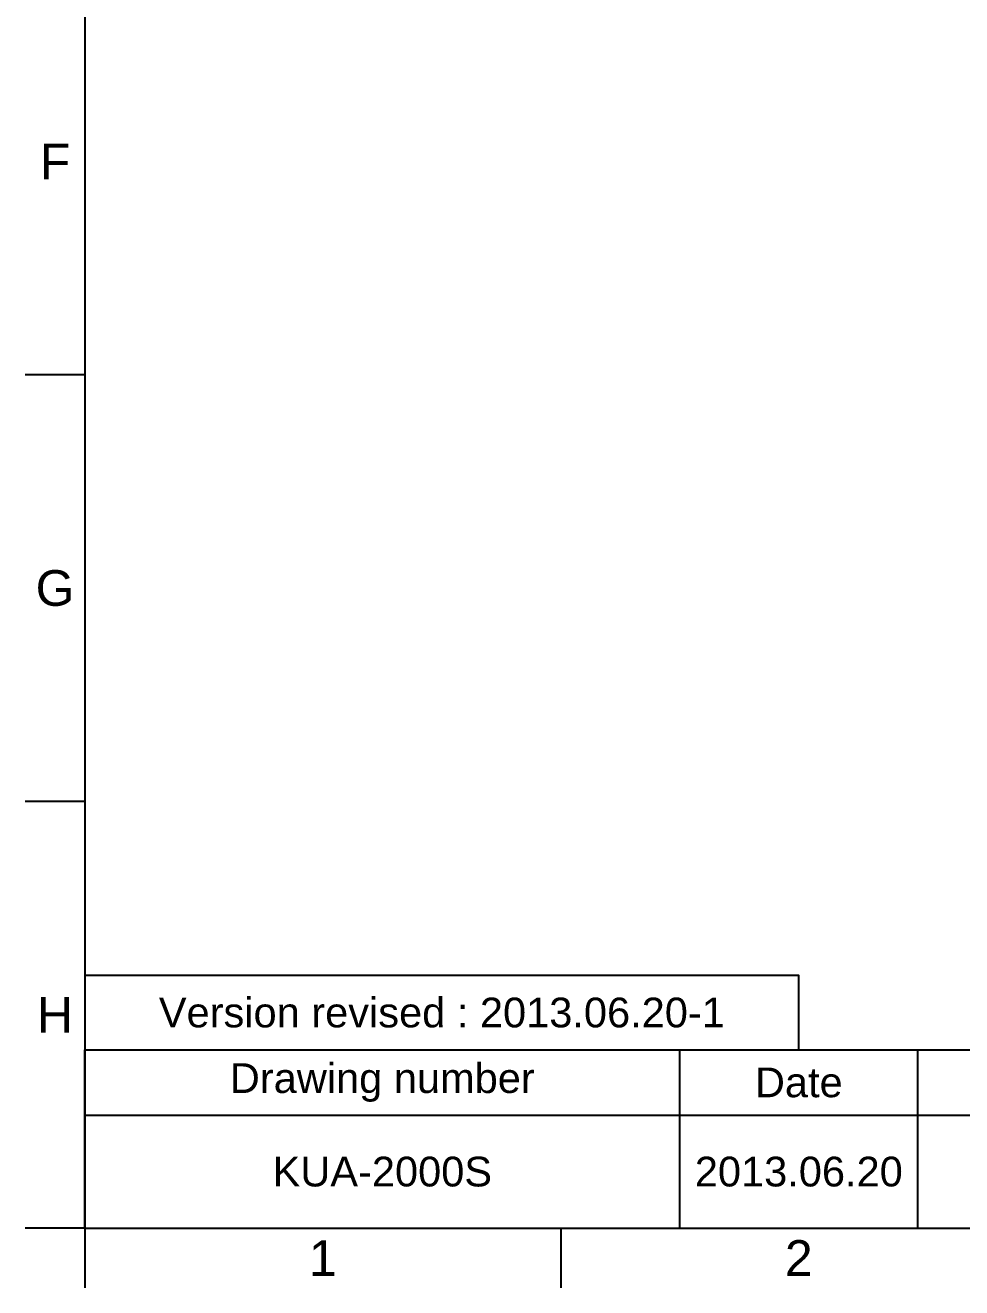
# Model space of a CAD drawing. Header units: millimetres. Extents: x 935 to 1985, y 2093 to 3578.
# Drawn here: x 935 to 1329, y 2093 to 2624 of the extents above; entities that cross this region are included whole.
import ezdxf

# ---------------------------------------------------------------- set-up
doc = ezdxf.new("R2010")
doc.units = ezdxf.units.MM
doc.header["$LTSCALE"] = 0.1
doc.linetypes.add('CENTERX2', pattern=[101.6, 63.5, -12.7, 12.7, -12.7])
doc.layers.add('FORM', color=7, linetype='Continuous')
doc.layers.add('TEXT', color=2, linetype='Continuous')
doc.styles.get("Standard").update_dxf_attribs({"font": 'arial_0.ttf'})

msp = doc.modelspace()

# ---------------------------------------------------------------- linework, layer by layer
at = {"layer": 'FORM'}
for p, q in [((960.28, 3553.47), (960.28, 2118.47)), ((960.28, 2477.22), (935.28, 2477.22)), ((960.28, 2297.845), (935.28, 2297.845)), ((960.28, 2118.47), (960.28, 2193.47)), ((960.311, 2193.47), (1960.28, 2193.47)), ((1210.28, 2118.47), (1210.28, 2193.47)), ((1210.28, 2118.47), (1210.28, 2193.47)), ((1310.28, 2118.47), (1310.28, 2193.47)), ((960.311, 2165.97), (1660.28, 2165.97)), ((960.28, 2118.47), (935.28, 2118.47)), ((960.28, 2118.47), (1960.28, 2118.47)), ((960.28, 2118.47), (960.28, 2093.47)), ((1160.28, 2118.47), (1160.28, 2093.47))]:
    msp.add_line(p, q, dxfattribs=at)
msp.add_lwpolyline([(960.311, 2193.47), (1260.311, 2193.47), (1260.311, 2224.72), (960.311, 2224.72)], close=True, dxfattribs=at)
for p in [(960.28, 2477.22), (960.28, 2297.845)]:
    msp.add_point(p, dxfattribs=at)

# ---------------------------------------------------------------- texts
at = {"layer": 'FORM', "char_height": 15, "attachment_point": 5}
for s, width, insert in [('F', 5, (947.78, 2566.907)), ('G', 5, (947.78, 2387.532)), ('H', 5, (947.78, 2208.157)), ('1', 40, (1060.28, 2105.97)), ('2', 40, (1260.28, 2105.97))]:
    msp.add_mtext_dynamic_manual_height_columns(s, width=width, gutter_width=12.5, heights=[0], dxfattribs=dict(at, insert=insert))
at = {"layer": 'TEXT', "char_height": 12.5, "attachment_point": 5}
for s, width, insert in [('Version revised : 2013.06.20-1', 281.24678, (1110.311, 2209.095)), ('Drawing number', 150, (1085.28, 2179.72)), ('Date', 20, (1260.28, 2179.72)), ('2013.06.20', 20, (1260.28, 2142.22))]:
    msp.add_mtext_dynamic_manual_height_columns(s, width=width, gutter_width=12.5, heights=[0], dxfattribs=dict(at, insert=insert))
at = {"layer": 'TEXT', "linetype": 'CENTERX2', "insert": (1085.296, 2142.22), "char_height": 12.5, "attachment_point": 5}
msp.add_mtext_dynamic_manual_height_columns('KUA-2000S', width=49.99386, gutter_width=12.5, heights=[0], dxfattribs=at)

doc.saveas('drawing.dxf')
